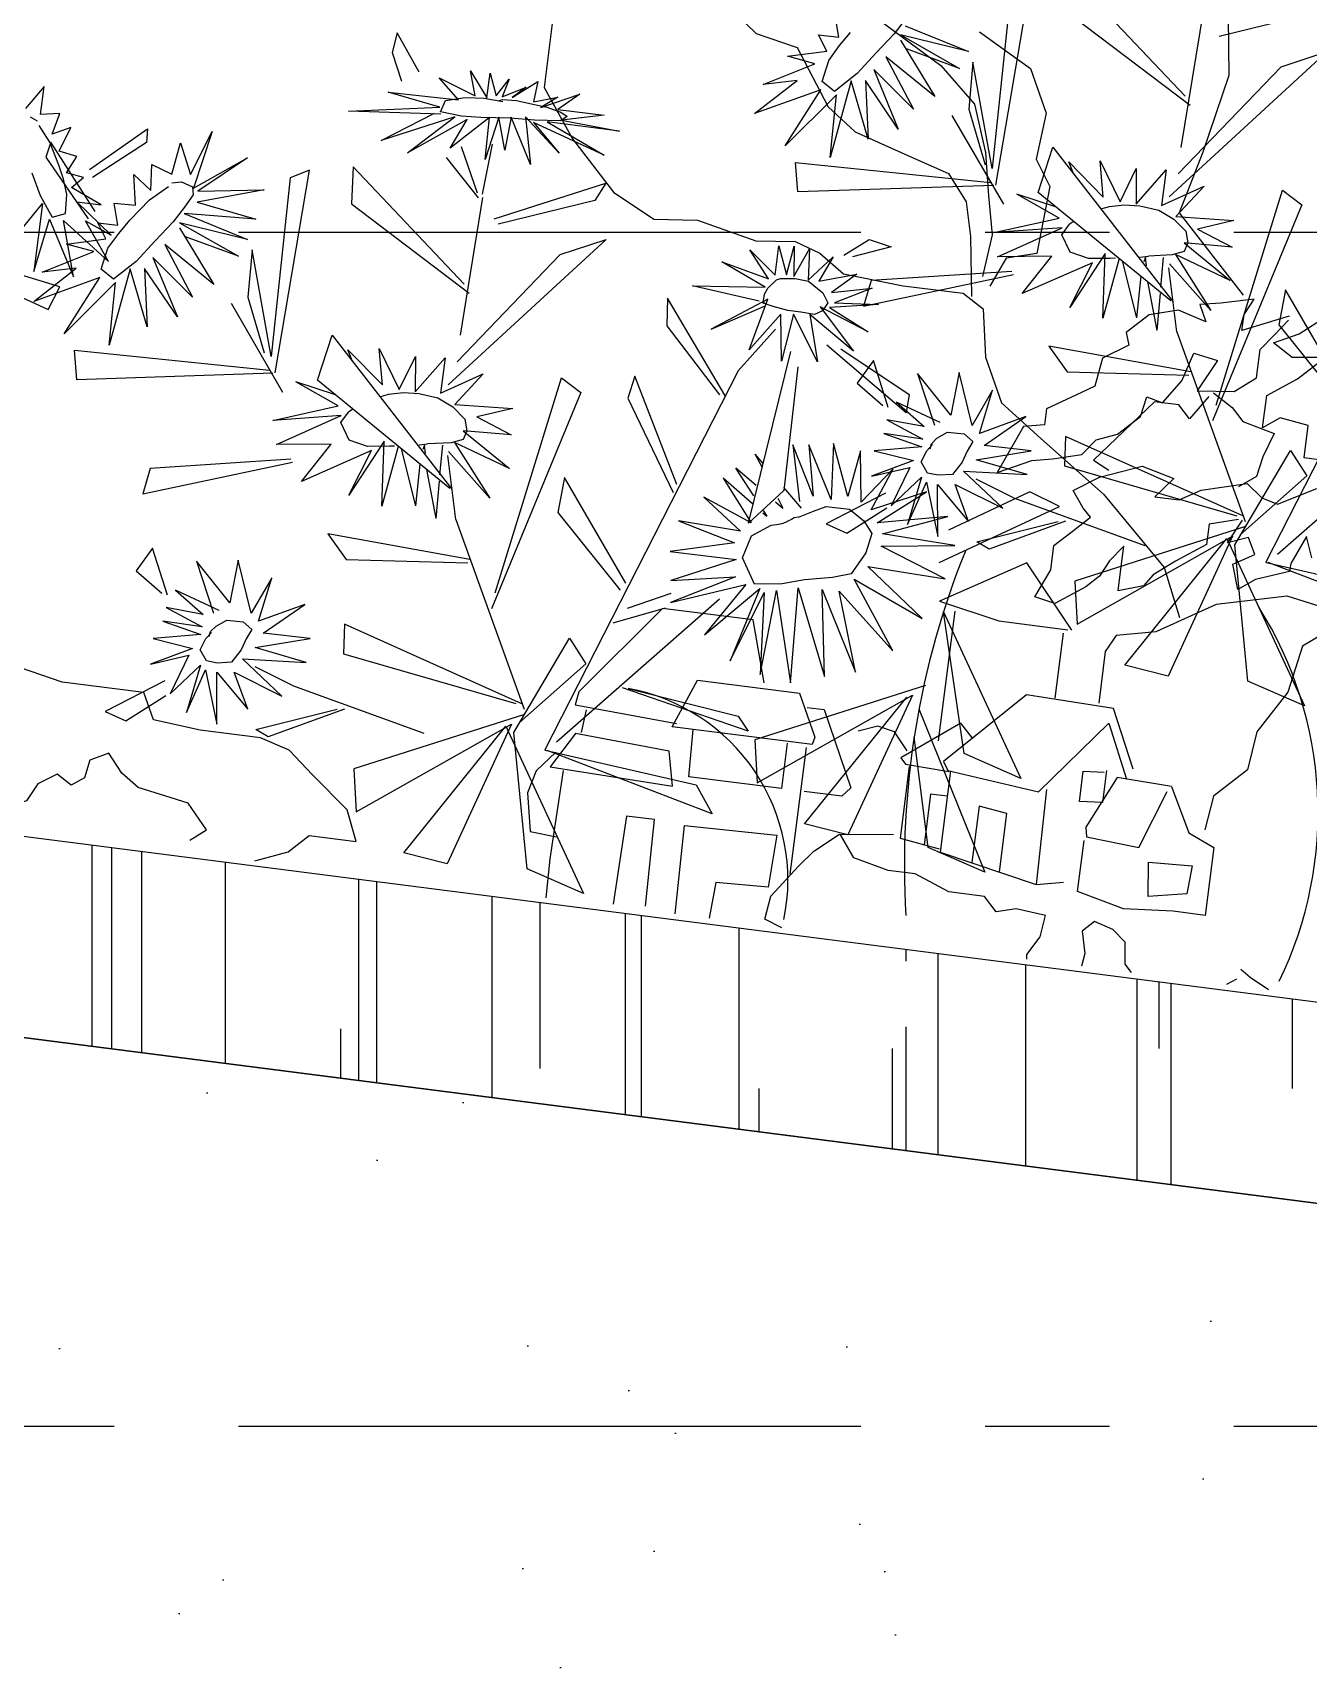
# Model space of a CAD drawing. Header units: inches. Extents: x 50027 to 54188, y -4291 to 1318.
# Drawn here: x 52081.4 to 52094.21, y -135.22 to -118.77 of the extents above; entities that cross this region are included whole.
import ezdxf

# ---------------------------------------------------------------- set-up
doc = ezdxf.new("R2010")
doc.units = ezdxf.units.IN
doc.linetypes.add('CENTER', pattern=[2, 1.25, -0.25, 0.25, -0.25])
doc.layers.add('05--TEXT-3', color=3, linetype='Continuous', lineweight=35)
doc.layers.add('3', color=7, linetype='Continuous', true_color=0x61993b)
doc.layers.add('4', color=7, linetype='Continuous', true_color=0x637d96)
for name, color, linetype in [('A-TYP-ST-Hatch', 8, 'Continuous'), ('AR-FLOWER', 93, 'Continuous'), ('BH', 3, 'Continuous'), ('ROAD CL', 251, 'CENTER'), ('SECTION', 8, 'Continuous')]:
    doc.layers.add(name, color=color, linetype=linetype)
doc.styles.add('TIME NEW', font='times.ttf')
doc.dimstyles.new('3-8 LEADER', dxfattribs={"dimscale": 0.4, "dimtxt": 8, "dimasz": 4, "dimexe": 6, "dimexo": 6, "dimgap": 0, "dimtad": 0, "dimdec": 0, "dimzin": 12, "dimdsep": 46, "dimlunit": 4, "dimtxsty": 'TIME NEW', "dimblk": 'DIM AERO', "dimcen": 0, "dimdle": 20, "dimclrd": 1, "dimclre": 9, "dimclrt": 2, "dimadec": 0, "dimazin": 0, "dimtfac": 1, "dimtdec": 0, "dimtofl": 0, "dimtmove": 1, "dimatfit": 3, "dimldrblk": 'DIM AERO', "dimfxl": 1, "dimtvp": 0.75, "dimtolj": 1, "dimtzin": 12, "dimlwd": 18, "dimlwe": 18, "dimarcsym": 1})

# ---------------------------------------------------------------- blocks, each defined once
blk = doc.blocks.new('DIM AERO')
at = {"color": 2}
blk.add_line((0, 0), (-1.414, 0), dxfattribs=at)
at = {"color": 2, "const_width": 0.01}
blk.add_lwpolyline([(-1, -1), (0, 0), (-1, 1)], dxfattribs=at)
blk = doc.blocks.new('A$C054A269F')
at = {"layer": '3'}
for points in [[(422.53, 186.65), (419.27, 178.5), (412.74, 169.81), (408.39, 167.63), (407.3, 158.94), (402.41, 155.13), (398.05, 152.41), (396.97, 146.43), (396.42, 139.91), (392.07, 136.65), (386.63, 135.56), (381.74, 128.5), (377.93, 125.78), (370.86, 123.61), (365.42, 121.98), (362.7, 118.71), (361.61, 114.37), (360.52, 106.76)], [(386.63, 148.61), (380.65, 145.89), (376.84, 140.46), (368.14, 135.56), (363.24, 131.22), (361.07, 125.24), (359.98, 119.8), (358.89, 114.91), (359.44, 109.47)], [(311.56, 91.66), (315.74, 91.66), (315.74, 95.84), (319.4, 96.36), (321.49, 94.79), (321.49, 98.97), (317.83, 101.58), (314.69, 104.72), (318.88, 104.19), (321.49, 105.76), (318.35, 107.33), (315.22, 109.94)], [(319.92, 109.42), (325.67, 106.81), (325.67, 108.89), (324.63, 110.98), (328.81, 109.94), (331.42, 109.42), (330.38, 107.33), (334.04, 108.37), (337.7, 107.33), (340.31, 104.72), (339.79, 103.15), (342.92, 101.06), (343.45, 97.4), (345.01, 96.36), (349.2, 93.75), (349.2, 91.66), (351.81, 91.13), (354.42, 84.86), (350.24, 86.95), (347.63, 87.48), (343.97, 88.52), (342.4, 90.61), (339.79, 91.66), (337.17, 94.27), (336.65, 96.88), (334.56, 96.36), (332.47, 99.49), (331.42, 103.15), (328.29, 102.63), (330.38, 98.45), (325.67, 98.97), (323.06, 101.06), (323.06, 104.72), (321.49, 106.81), (319.92, 108.89)], [(328.29, 98.45), (325.67, 96.88), (324.1, 95.31), (319.92, 94.27), (320.97, 91.13), (321.49, 88.52), (323.58, 86.95)], [(328.81, 97.92), (330.9, 94.79), (332.47, 96.36), (335.6, 96.36), (342.4, 88), (340.31, 86.95)], [(323.06, 82.78), (326.72, 81.73), (326.72, 79.12), (330.38, 76.51), (332.99, 74.42), (334.04, 72.85), (337.17, 71.81), (337.17, 74.94), (337.17, 77.55), (338.74, 75.46), (339.79, 73.37), (341.35, 71.81), (345.01, 69.19), (347.63, 69.72), (346.06, 73.37), (346.06, 76.51), (343.97, 78.6), (341.88, 80.69), (342.92, 81.73), (344.49, 83.82), (341.35, 85.91), (336.13, 88), (331.94, 86.95), (334.04, 84.34), (330.9, 84.34), (328.29, 85.91), (322.54, 87.48), (320.44, 85.91), (318.35, 85.39), (313.65, 88)], [(313.13, 79.12), (314.17, 81.73), (315.74, 78.07), (315.74, 77.03), (319.92, 75.46), (322.01, 73.89), (323.06, 77.03), (320.44, 78.6), (321.49, 80.69), (324.1, 79.64), (322.54, 82.78)], [(342.4, 66.06), (349.2, 73.89), (359.65, 67.63), (351.81, 66.06), (342.92, 66.06)], [(343.45, 65.54), (343.45, 57.18)], [(357.56, 66.58), (357.56, 55.61), (357.56, 49.87)], [(380.55, 54.43), (382.99, 62.22), (394.68, 62.22), (403.93, 50.3), (404.17, 48.59), (391.02, 47.86)], [(332.37, 49.44), (335.88, 56.8), (347.1, 57.15), (356.56, 47.34), (355.86, 46.29), (344.01, 45.01), (336.22, 54.88), (333.07, 48.04)], [(375.93, 53.7), (373.25, 48.35), (373.49, 47.38), (391.51, 47.38), (389.08, 53.7), (375.93, 53.7)], [(327.23, 47.86), (324.31, 42.27), (320.9, 40.81), (320.9, 32.05), (325.04, 32.05), (331.37, 31.56), (337.46, 33.02), (337.46, 39.59)], [(327.23, 47.86), (334.29, 48.11), (337.46, 41.29), (337.21, 40.08), (330.4, 39.59), (327.72, 47.13)], [(376.66, 47.13), (376.66, 41.29), (388.59, 41.29), (388.83, 47.38)], [(343.06, 45.43), (342.81, 33.26)], [(391.51, 44.21), (403.69, 44.94), (406.36, 40.32), (390.54, 39.83), (391.51, 44.21)], [(347.68, 34.24), (347.68, 41.78), (351.34, 42.27), (351.34, 34.97)], [(355.48, 43), (357.67, 43), (357.67, 36.43)], [(404.66, 40.08), (404.9, 28.64), (404.79, 23.63)], [(323.34, 38.13), (323.58, 34.48), (328.45, 33.51), (328.94, 37.89), (323.34, 38.13)], [(388.13, 23.68), (388.39, 35.05), (376.49, 35.31), (376.75, 28.59), (383.47, 28.34), (383.73, 23.68)], [(392.01, 24.2), (392.27, 35.31), (395.89, 35.31), (396.14, 23.94)]]:
    blk.add_lwpolyline(points, dxfattribs=at)
at = {"layer": '4'}
for points in [[(418.08, 136.36), (418.08, 126.4), (413.66, 120.32), (407.57, 114.23), (402.03, 111.46), (396.49, 112.02), (388.74, 110.36), (383.76, 110.91), (380.44, 109.81), (377.12, 107.59), (369.37, 107.04), (361.62, 107.04), (358.85, 105.38), (357.74, 99.29), (354.98, 93.76), (349.44, 89.89), (340.58, 83.81), (331.73, 75.51), (328.96, 69.42)], [(386.78, 291.95), (388.8, 278.47), (394.87, 267.01), (400.95, 252.85), (404.99, 242.74), (403.64, 231.96), (400.27, 224.54), (397.57, 221.17), (397.57, 215.78), (394.2, 199.6), (392.18, 184.1), (387.46, 176.01), (378.01, 167.93), (369.24, 167.93), (362.5, 162.53), (351.71, 160.51), (342.26, 161.86), (333.5, 153.77), (331.47, 138.94), (333.5, 128.83), (335.52, 120.74), (326.08, 111.31)], [(363.79, 140.46), (356.72, 136.65), (354, 131.22), (354.54, 125.24), (352.37, 121.98), (352.91, 113.28), (356.72, 112.19), (358.35, 108.39)], [(303.49, 78.27), (306.26, 72.19), (315.67, 73.85), (324.53, 71.64), (331.73, 67.21), (336.71, 66.1), (337.82, 63.89), (337.82, 57.25)], [(307.92, 71.64), (312.91, 67.76), (314.01, 61.68), (317.33, 56.15), (317.89, 51.17), (321.76, 47.3), (322.32, 42.87)], [(353.28, 50.78), (354.99, 52.49), (362.05, 47.13), (361.32, 46.4), (355.72, 46.16)], [(361.32, 48.11), (363.27, 50.3), (365.46, 50.78), (367.89, 49.81)], [(374.71, 52), (372.52, 52), (367.89, 42.51), (368.87, 41.29), (373.74, 41.29)], [(335.75, 48.84), (335.75, 44.7), (338.68, 44.46), (338.68, 48.35), (336, 48.59)], [(355.51, 46.29), (355.51, 35.78), (342.81, 33.26)], [(360.83, 46.16), (360.83, 36.91), (355.72, 36.18)], [(374.22, 46.89), (374.22, 30.59)], [(402.71, 48.11), (402.96, 45.19)], [(442.28, 23.63), (438.21, 25.32), (435.81, 27.72), (429.72, 27.72), (431.38, 31.59), (436.37, 35.47), (439.69, 38.23), (443.56, 39.34), (451.31, 39.34), (457.4, 39.89), (459.06, 43.21), (469.58, 43.21), (475.12, 44.32), (479.42, 44.08)], [(405.88, 42.27), (408.07, 39.59), (408.8, 36.67), (407.82, 31.8), (404.42, 31.56)], [(342.8, 23.63), (342.89, 24.22), (341.49, 26.67), (341.14, 29.47), (344.99, 29.83), (347.45, 29.12), (349.2, 30.88), (353.76, 30.88), (358.32, 32.63), (361.82, 32.63), (366.38, 33.68), (368.48, 36.48)], [(374.37, 23.63), (376.69, 24.47), (376.27, 27.46), (373.27, 31.74), (371.56, 33.88), (368.56, 36.44), (361.71, 37.3)], [(342.81, 33.26), (339.41, 33.99)], [(450.86, 25.22), (448.92, 26.78), (451.64, 29.88), (458.24, 31.04), (460.57, 32.59), (462.51, 34.92), (464.84, 33.76), (465.23, 31.43), (466.78, 30.27), (468.72, 31.43), (471.05, 29.88), (472.21, 27.55), (472.85, 27.27)], [(329.32, 23.63), (330.27, 24.57), (330.62, 27.37), (332.37, 28.77), (334.83, 29.47), (336.23, 28.07), (335.53, 25.27), (335.76, 23.63)], [(311.66, 23.63), (314.21, 24.9), (315.49, 25.75)], [(315.92, 24.47), (317.07, 23.63)]]:
    blk.add_lwpolyline(points, dxfattribs=at)
blk = doc.blocks.new('FLOWER1')
at = {"color": 86, "linetype": 'Continuous'}
for p, q in [((378.31, 181.6, -66458.41), (380.03, 234.07, -66458.41)), ((423.07, 210.61, -66458.41), (390.96, 236.43, -66458.41)), ((453.22, 236.28, -66458.41), (429.57, 226.94, -66458.41)), ((375.36, 231.43, -66458.41), (376.78, 185.64, -66458.41)), ((424.72, 233.18, -66458.41), (423.78, 197.55, -66458.41)), ((391.8, 226.97, -66458.41), (424.65, 208.52, -66458.41)), ((457.38, 226.81, -66458.41), (422.51, 184.59, -66458.41)), ((446.32, 221.4, -66458.41), (457.38, 226.81, -66458.41)), ((423.99, 190.73, -66458.41), (446.32, 221.4, -66458.41)), ((368.24, 211.9, -66458.41), (368.82, 199.84, -66458.41)), ((376.78, 185.64, -66458.41), (368.24, 211.9, -66458.41)), ((221.64, 199.35, -66458.41), (221.07, 194.26, -66458.41)), ((228.55, 190.17, -66458.41), (221.64, 199.35, -66458.41)), ((364.77, 197.7, -66458.41), (380.9, 177.01, -66458.41)), ((368.82, 199.84, -66458.41), (374.85, 186.31, -66458.41)), ((495.32, 198.11, -66458.41), (459.53, 95.39, -66458.41)), ((221.07, 194.26, -66458.41), (224.41, 187.26, -66458.41)), ((389.27, 181.22, -66458.41), (391.41, 193.14, -66458.41)), ((391.41, 193.14, -66458.41), (427.07, 158.31, -66458.41)), ((441.59, 133.6, -66458.41), (450.95, 190.26, -66458.41)), ((450.95, 190.26, -66458.41), (456.31, 187.21, -66458.41)), ((456.31, 187.21, -66458.41), (441.25, 129.48, -66458.41)), ((326.82, 180.38, -66458.41), (376.85, 182.11, -66458.41)), ((328.46, 173, -66458.41), (326.82, 180.38, -66458.41)), ((377.81, 181.43, -66458.41), (328.46, 173, -66458.41)), ((426.49, 158.39, -66458.41), (389.27, 181.22, -66458.41)), ((247.47, 161.62, -66458.41), (241.83, 172.79, -66458.41)), ((248.85, 161.54, -66458.41), (249.61, 174.53, -66458.41)), ((238.37, 169.56, -66458.41), (247.86, 160.46, -66458.41)), ((252.65, 155.72, -66458.41), (279.57, 168.59, -66458.41)), ((279.57, 168.59, -66458.41), (277.46, 163.82, -66458.41)), ((148.56, 154.19), (161.88, 166.42)), ((162.07, 162.96), (149.62, 152.21)), ((161.88, 166.42), (162.07, 162.96)), ((215.2, 163.97, -66458.41), (216.03, 154.52, -66458.41)), ((247.31, 138.15, -66458.41), (215.2, 163.97, -66458.41)), ((277.46, 163.82, -66458.41), (253.81, 154.48, -66458.41)), ((342.29, 158.64, -66458.41), (348.11, 163.44, -66458.41)), ((348.11, 163.44, -66458.41), (353.93, 162.38, -66458.41)), ((455.13, 165.17, -66458.41), (454.67, 156.06, -66458.41)), ((474.25, 140.55, -66458.41), (455.13, 165.17, -66458.41)), ((137.85, 159.74, -66458.41), (137.14, 155.78, -66458.41)), ((151.47, 143.77, -66458.41), (137.85, 159.74, -66458.41)), ((204.26, 161.61, -66458.41), (199.59, 158.98, -66458.41)), ((199.59, 158.98, -66458.41), (201.01, 113.19, -66458.41)), ((202.55, 109.14, -66458.41), (204.26, 161.61, -66458.41)), ((248.96, 160.73, -66458.41), (248.02, 125.09, -66458.41)), ((353.93, 162.38, -66458.41), (344.53, 158.5, -66458.41)), ((349.05, 146.41, -66458.41), (385.8, 159.6, -66458.41)), ((385.29, 160.32, -66458.41), (350.06, 153.11, -66458.41)), ((137.14, 155.78, -66458.41), (149.96, 141.64, -66458.41)), ((454.67, 156.06, -66458.41), (473.13, 138.57, -66458.41)), ((216.03, 154.52, -66458.41), (248.89, 136.07, -66458.41)), ((281.62, 154.36, -66458.41), (246.75, 112.14, -66458.41)), ((270.55, 148.94, -66458.41), (281.62, 154.36, -66458.41)), ((350.06, 153.11, -66458.41), (349.05, 146.41, -66458.41)), ((429.13, 150.79, -66458.41), (452.93, 105.16, -66458.41)), ((248.22, 118.27, -66458.41), (270.55, 148.94, -66458.41)), ((434.04, 141.15, -66458.41), (397.27, 142.71, -66458.41)), ((397.27, 142.71, -66458.41), (402.75, 136.83, -66458.41)), ((192.48, 139.45, -66458.41), (193.06, 127.39, -66458.41)), ((201.01, 113.19, -66458.41), (192.48, 139.45, -66458.41)), ((299.23, 141.61, -66458.41), (299.98, 134.61, -66458.41)), ((317.31, 118.68, -66458.41), (299.23, 141.61, -66458.41)), ((402.75, 136.83, -66458.41), (433.66, 140.24, -66458.41)), ((498.53, 139.78, -66458.41), (462.27, 97.94, -66458.41)), ((299.98, 134.61, -66458.41), (315.71, 118.99, -66458.41)), ((363.49, 120.93, -66458.41), (341.1, 135.28, -66458.41)), ((344.79, 134.81, -66458.41), (363.58, 125.61, -66458.41)), ((101.66, 129.72), (142.99, 117.34)), ((145.16, 123.48), (102.56, 130.2)), ((327.49, 87.56, -66458.41), (332.18, 132.44, -66458.41)), ((353.44, 133.01, -66458.41), (350.07, 126.69, -66458.41)), ((358.79, 121.63, -66458.41), (353.44, 133.01, -66458.41)), ((193.06, 127.39, -66458.41), (199.08, 113.86, -66458.41)), ((319.56, 125.66, -66458.41), (283.76, 22.94, -66458.41)), ((334.55, 128.78, -66458.41), (335.24, 96.99, -66458.41)), ((350.07, 126.69, -66458.41), (357.35, 121.96, -66458.41)), ((363.58, 125.61, -66458.41), (363.49, 120.93, -66458.41)), ((142.99, 117.34), (145.16, 123.48)), ((189.01, 125.24, -66458.41), (205.14, 104.55, -66458.41)), ((451.18, 98.91, -66458.41), (461.92, 124.71, -66458.41)), ((461.92, 124.71, -66458.41), (467, 118.8, -66458.41)), ((213.51, 108.77, -66458.41), (215.65, 120.68, -66458.41)), ((215.65, 120.68, -66458.41), (251.31, 85.86, -66458.41)), ((265.82, 61.15, -66458.41), (275.19, 117.8, -66458.41)), ((275.19, 117.8, -66458.41), (280.55, 114.75, -66458.41)), ((293.64, 120.81, -66458.41), (292.62, 114.93, -66458.41)), ((307.99, 94.81, -66458.41), (293.64, 120.81, -66458.41)), ((452.17, 106.49, -66458.41), (404.58, 120.45, -66458.41)), ((404.58, 120.45, -66458.41), (405.36, 112.95, -66458.41)), ((467, 118.8, -66458.41), (452.19, 101.57, -66458.41)), ((280.55, 114.75, -66458.41), (265.48, 57.02, -66458.41)), ((292.62, 114.93, -66458.41), (307.39, 92.68, -66458.41)), ((405.36, 112.95, -66458.41), (450.66, 106.31, -66458.41)), ((151.06, 107.92, -66458.41), (201.08, 109.66, -66458.41)), ((202.05, 108.98, -66458.41), (152.7, 100.55, -66458.41)), ((250.73, 85.94, -66458.41), (213.51, 108.77, -66458.41)), ((152.7, 100.55, -66458.41), (151.06, 107.92, -66458.41)), ((397.46, 105.16, -66458.41), (378.27, 92.7, -66458.41)), ((393.53, 103.14, -66458.41), (383.47, 106.58, -66458.41)), ((405.48, 102.5, -66458.41), (397.46, 105.16, -66458.41)), ((377, 84.21, -66458.41), (405.48, 102.5, -66458.41)), ((393.53, 103.14, -66458.41), (428.39, 95.63, -66458.41)), ((453.23, 103.86, -66458.41), (411.96, 84.2, -66458.41)), ((414.07, 73.39, -66458.41), (450.26, 100.98, -66458.41)), ((450.26, 100.98, -66458.41), (438.81, 63.39, -66458.41)), ((335.24, 96.99, -66458.41), (327.49, 87.56, -66458.41)), ((361.09, 99.86, -66458.41), (347.08, 90.07, -66458.41)), ((352.69, 88.43, -66458.41), (361.88, 96.2, -66458.41)), ((385.81, 90.75, -66458.41), (405.71, 98.72, -66458.41)), ((407.51, 98.99, -66458.41), (389.22, 89.31, -66458.41)), ((427.49, 64.66, -66458.41), (448.89, 100.24, -66458.41)), ((448.89, 100.24, -66458.41), (474.36, 60.6, -66458.41)), ((459.2, 64.91, -66458.41), (451.18, 98.91, -66458.41)), ((279.37, 92.72, -66458.41), (278.91, 83.6, -66458.41)), ((298.49, 68.09, -66458.41), (279.37, 92.72, -66458.41)), ((459.67, 95.53, -66458.41), (499.08, 92.03, -66458.41)), ((504.08, 85.23, -66458.41), (460.17, 95.57, -66458.41)), ((209.53, 87.87, -66458.41), (174.29, 80.66, -66458.41)), ((347.08, 90.07, -66458.41), (352.69, 88.43, -66458.41)), ((389.22, 89.31, -66458.41), (385.81, 90.75, -66458.41)), ((173.29, 73.96, -66458.41), (210.04, 87.15, -66458.41)), ((278.91, 83.6, -66458.41), (297.37, 66.12, -66458.41)), ((411.96, 84.2, -66458.41), (414.07, 73.39, -66458.41)), ((174.29, 80.66, -66458.41), (173.29, 73.96, -66458.41)), ((253.37, 78.34, -66458.41), (277.17, 32.7, -66458.41)), ((379.68, 72.05, -66458.41), (405.15, 32.41, -66458.41)), ((389.99, 36.72, -66458.41), (379.81, 71.85, -66458.41)), ((221.5, 70.26, -66458.41), (226.99, 64.38, -66458.41)), ((258.28, 68.7, -66458.41), (221.5, 70.26, -66458.41)), ((226.99, 64.38, -66458.41), (257.9, 67.78, -66458.41)), ((322.77, 67.33, -66458.41), (286.51, 25.48, -66458.41)), ((299.79, 61.83, -66458.41), (310.29, 67.18, -66458.41)), ((296.71, 57.62, -66458.41), (309.37, 63.26, -66458.41)), ((438.81, 63.39, -66458.41), (427.49, 64.66, -66458.41)), ((474.36, 60.6, -66458.41), (459.2, 64.91, -66458.41)), ((177.68, 60.55, -66458.41), (174.31, 54.24, -66458.41)), ((183.03, 49.17, -66458.41), (177.68, 60.55, -66458.41)), ((174.31, 54.24, -66458.41), (181.58, 49.5, -66458.41)), ((275.42, 26.45, -66458.41), (286.16, 52.26, -66458.41)), ((286.16, 52.26, -66458.41), (291.24, 46.35, -66458.41)), ((377.81, 52.62, -66458.41), (336.53, 32.96, -66458.41)), ((228.82, 48, -66458.41), (229.6, 40.49, -66458.41)), ((276.4, 34.03, -66458.41), (228.82, 48, -66458.41)), ((291.24, 46.35, -66458.41), (276.43, 29.12, -66458.41)), ((338.64, 22.15, -66458.41), (374.83, 49.74, -66458.41)), ((352.06, 13.42, -66458.41), (373.47, 49.01, -66458.41)), ((374.83, 49.74, -66458.41), (363.38, 12.16, -66458.41)), ((376.99, 46.47, -66458.41), (399.3, 7.46, -66458.41)), ((229.6, 40.49, -66458.41), (274.9, 33.85, -66458.41)), ((334.57, 34.89, -66458.41), (301.31, 41.51, -66458.41)), ((302.78, 41.57, -66458.41), (331.56, 38.37, -66458.41)), ((331.56, 38.37, -66458.41), (334.57, 34.89, -66458.41)), ((384.14, 11.77, -66458.41), (376.74, 39.14, -66458.41)), ((217.77, 30.68, -66458.41), (207.7, 34.13, -66458.41)), ((217.77, 30.68, -66458.41), (252.62, 23.17, -66458.41)), ((277.47, 31.4, -66458.41), (236.2, 11.74, -66458.41)), ((336.53, 32.96, -66458.41), (338.64, 22.15, -66458.41)), ((185.33, 27.41, -66458.41), (171.31, 17.62, -66458.41)), ((210.05, 18.29, -66458.41), (229.94, 26.27, -66458.41)), ((231.75, 26.53, -66458.41), (213.46, 16.85, -66458.41)), ((238.3, 0.94, -66458.41), (274.5, 28.53, -66458.41)), ((251.73, -7.8, -66458.41), (273.13, 27.79, -66458.41)), ((274.5, 28.53, -66458.41), (263.04, -9.06, -66458.41)), ((273.13, 27.79, -66458.41), (298.6, -11.85, -66458.41)), ((283.44, -7.54, -66458.41), (275.42, 26.45, -66458.41)), ((176.92, 15.97, -66458.41), (186.12, 23.75, -66458.41)), ((283.91, 23.08, -66458.41), (323.32, 19.58, -66458.41)), ((328.32, 12.77, -66458.41), (284.41, 23.11, -66458.41)), ((171.31, 17.62, -66458.41), (176.92, 15.97, -66458.41)), ((213.46, 16.85, -66458.41), (210.05, 18.29, -66458.41)), ((323.32, 19.58, -66458.41), (328.32, 12.77, -66458.41)), ((363.38, 12.16, -66458.41), (352.06, 13.42, -66458.41)), ((236.2, 11.74, -66458.41), (238.3, 0.94, -66458.41)), ((399.3, 7.46, -66458.41), (384.14, 11.77, -66458.41)), ((263.04, -9.06, -66458.41), (251.73, -7.8, -66458.41)), ((298.6, -11.85, -66458.41), (283.44, -7.54, -66458.41))]:
    blk.add_line(p, q, dxfattribs=at)
at = {"color": 221, "linetype": 'Continuous'}
for p, q in [((333.49, 213.54, -66458.41), (331.75, 218.95, -66458.41)), ((349.82, 218.77, -66458.41), (366.71, 214.39, -66458.41)), ((328.28, 213.42, -66458.41), (333.49, 213.54, -66458.41)), ((330.94, 209.66, -66458.41), (328.28, 213.42, -66458.41)), ((349, 216.28, -66458.41), (365.04, 209.84, -66458.41)), ((366.71, 214.39, -66458.41), (349, 216.28, -66458.41)), ((349.14, 214.94, -66458.41), (359.8, 201.88, -66458.41)), ((321.16, 206.95, -66458.41), (330.94, 209.66, -66458.41)), ((346.05, 210.23, -66458.41), (354.85, 197.91, -66458.41)), ((359.8, 201.88, -66458.41), (346.05, 210.23, -66458.41)), ((365.04, 209.84, -66458.41), (350.98, 212.94, -66458.41)), ((315.96, 198.99, -66458.41), (328.33, 206.01, -66458.41)), ((328.33, 206.01, -66458.41), (321.16, 206.95, -66458.41)), ((343.41, 206.57, -66458.41), (351.68, 192.39, -66458.41)), ((354.85, 197.91, -66458.41), (343.41, 206.57, -66458.41)), ((314.83, 191.31, -66458.41), (324.43, 201.19, -66458.41)), ((324.43, 201.19, -66458.41), (315.96, 198.99, -66458.41)), ((338.1, 202.95, -66458.41), (335.42, 182.83, -66458.41)), ((344.41, 188.8, -66458.41), (338.1, 202.95, -66458.41)), ((341.73, 203.51, -66458.41), (344.41, 188.8, -66458.41)), ((351.68, 192.39, -66458.41), (341.73, 203.51, -66458.41)), ((330.74, 199.67, -66458.41), (314.83, 191.31, -66458.41)), ((323.68, 184.21, -66458.41), (330.74, 199.67, -66458.41)), ((334.88, 198.92, -66458.41), (323.68, 184.21, -66458.41)), ((335.42, 182.83, -66458.41), (334.88, 198.92, -66458.41)), ((241.49, 192.28, -66458.41), (246.59, 186.06, -66458.41)), ((243.58, 186.15, -66458.41), (241.49, 192.28, -66458.41)), ((246.52, 192.39, -66458.41), (248.86, 186.89, -66458.41)), ((246.59, 186.06, -66458.41), (246.52, 192.39, -66458.41)), ((233.84, 189.41, -66458.41), (243.58, 186.15, -66458.41)), ((239.47, 184.58, -66458.41), (233.84, 189.41, -66458.41)), ((248.86, 186.89, -66458.41), (251.61, 191.53, -66458.41)), ((251.61, 191.53, -66458.41), (250.44, 186.82, -66458.41)), ((250.44, 186.82, -66458.41), (256.11, 190.11, -66458.41)), ((252.98, 186.98, -66458.41), (258.9, 191.91, -66458.41)), ((256.11, 190.11, -66458.41), (252.98, 186.98, -66458.41)), ((258.9, 191.91, -66458.41), (258.48, 186.61, -66458.41)), ((258.48, 186.61, -66458.41), (264.48, 188.66, -66458.41)), ((260.6, 185.47, -66458.41), (269.99, 190.21, -66458.41)), ((264.48, 188.66, -66458.41), (260.6, 185.47, -66458.41)), ((269.99, 190.21, -66458.41), (264.91, 185.52, -66458.41)), ((395.92, 190, -66458.41), (405.86, 182.29, -66458.41)), ((397.5, 187.19, -66458.41), (395.92, 190, -66458.41)), ((403.81, 191.36, -66458.41), (410.3, 181.7, -66458.41)), ((405.86, 182.29, -66458.41), (403.81, 191.36, -66458.41)), ((410.3, 181.7, -66458.41), (413.21, 190.64, -66458.41)), ((413.21, 190.64, -66458.41), (414.4, 181.64, -66458.41)), ((414.4, 181.64, -66458.41), (420.81, 191.32, -66458.41)), ((420.81, 191.32, -66458.41), (420.85, 182.19, -66458.41)), ((420.85, 182.19, -66458.41), (430.97, 188.57, -66458.41)), ((430.97, 188.57, -66458.41), (424.89, 179.85, -66458.41)), ((221.42, 184.06, -66458.41), (239.47, 184.58, -66458.41)), ((235.05, 182.04, -66458.41), (221.42, 184.06, -66458.41)), ((264.91, 185.52, -66458.41), (276.83, 185.75, -66458.41)), ((276.83, 185.75, -66458.41), (266.24, 182.97, -66458.41)), ((212.06, 177.88, -66458.41), (235.05, 182.04, -66458.41)), ((235.48, 180.3, -66458.41), (212.06, 177.88, -66458.41)), ((221.37, 171.61, -66458.41), (233.86, 180.37, -66458.41)), ((239.1, 180.12, -66458.41), (221.37, 171.61, -66458.41)), ((228.41, 169.36, -66458.41), (239.1, 180.12, -66458.41)), ((242.35, 179.86, -66458.41), (228.41, 169.36, -66458.41)), ((247.95, 181.13, -66458.41), (239.05, 172.05, -66458.41)), ((239.05, 172.05, -66458.41), (242.35, 179.86, -66458.41)), ((248.26, 170.39, -66458.41), (247.95, 181.13, -66458.41)), ((250.28, 181.59, -66458.41), (248.26, 170.39, -66458.41)), ((252.98, 173.41, -66458.41), (250.28, 181.59, -66458.41)), ((253.37, 181.97, -66458.41), (252.98, 173.41, -66458.41)), ((259.9, 170.73, -66458.41), (253.37, 181.97, -66458.41)), ((266.78, 174.53, -66458.41), (257.04, 182.54, -66458.41)), ((257.04, 182.54, -66458.41), (259.9, 170.73, -66458.41)), ((259.19, 181.44, -66458.41), (266.78, 174.53, -66458.41)), ((278.25, 175.61, -66458.41), (259.19, 181.44, -66458.41)), ((281.27, 182.23, -66458.41), (262.67, 182.04, -66458.41)), ((262.67, 182.04, -66458.41), (278.25, 175.61, -66458.41)), ((266.24, 182.97, -66458.41), (281.27, 182.23, -66458.41)), ((394.35, 178.1, -66458.41), (383.9, 180.02, -66458.41)), ((395.4, 175.42, -66458.41), (383.9, 180.02, -66458.41)), ((424.89, 179.85, -66458.41), (439.68, 180.85, -66458.41)), ((439.68, 180.85, -66458.41), (430.82, 177.46, -66458.41)), ((430.82, 177.46, -66458.41), (440.13, 174.08, -66458.41)), ((379.39, 169.51, -66458.41), (395.4, 175.42, -66458.41)), ((396.52, 173.08, -66458.41), (379.39, 169.51, -66458.41)), ((381.16, 163.54, -66458.41), (396.52, 173.08, -66458.41)), ((440.13, 174.08, -66458.41), (427.9, 173.51, -66458.41)), ((427.9, 173.51, -66458.41), (440.86, 165.57, -66458.41)), ((174.29, 156.35, -66458.41), (178.34, 167.99, -66458.41)), ((178.34, 167.99, -66458.41), (175.56, 153.05, -66458.41)), ((408.28, 168.07, -66458.41), (401.25, 153.22, -66458.41)), ((409.93, 151.61, -66458.41), (408.28, 168.07, -66458.41)), ((412.01, 167.27, -66458.41), (409.93, 151.61, -66458.41)), ((418.61, 168.54, -66458.41), (418.36, 167.33, -66458.41)), ((419.15, 166.43, -66458.41), (418.61, 168.54, -66458.41)), ((423.53, 161.53, -66458.41), (423.21, 169.09, -66458.41)), ((436.96, 157.34, -66458.41), (424.9, 167.73, -66458.41)), ((426.13, 170.25, -66458.41), (436.96, 157.34, -66458.41)), ((440.86, 165.57, -66458.41), (426.13, 170.25, -66458.41)), ((169.57, 155.8, -66458.41), (170.69, 164.09, -66458.41)), ((170.69, 164.09, -66458.41), (174.29, 156.35, -66458.41)), ((394.93, 165.54, -66458.41), (381.16, 163.54, -66458.41)), ((388.72, 155.09, -66458.41), (394.93, 165.54, -66458.41)), ((405.38, 165.28, -66458.41), (388.72, 155.09, -66458.41)), ((401.25, 153.22, -66458.41), (405.38, 165.28, -66458.41)), ((412.8, 166.79, -66458.41), (418.43, 152.87, -66458.41)), ((418.06, 163.56, -66458.41), (418.43, 152.87, -66458.41)), ((429.13, 150.79, -66458.41), (424.85, 166.67, -66458.41)), ((175.56, 153.05, -66458.41), (188.11, 162.55, -66458.41)), ((188.11, 162.55, -66458.41), (176.77, 152.45, -66458.41)), ((328.48, 151.68, -66458.41), (329.36, 159.2, -66458.41)), ((329.36, 159.2, -66458.41), (330.41, 151.45, -66458.41)), ((330.41, 151.45, -66458.41), (333.36, 159, -66458.41)), ((333.36, 159, -66458.41), (334.16, 151.09, -66458.41)), ((419.93, 162.42, -66458.41), (423.99, 150.37, -66458.41)), ((423.6, 159.88, -66458.41), (423.99, 150.37, -66458.41)), ((164.18, 157.57, -66458.41), (169.57, 155.8, -66458.41)), ((164.8, 151, -66458.41), (164.18, 157.57, -66458.41)), ((176.77, 152.45, -66458.41), (193.5, 155.05, -66458.41)), ((193.5, 155.05, -66458.41), (176.95, 149.66, -66458.41)), ((318.3, 156.67, -66458.41), (325.63, 151.22, -66458.41)), ((324.07, 150.03, -66458.41), (318.3, 156.67, -66458.41)), ((325.5, 158.72, -66458.41), (328.48, 151.68, -66458.41)), ((325.63, 151.22, -66458.41), (325.5, 158.72, -66458.41)), ((334.16, 151.09, -66458.41), (339.64, 157.81, -66458.41)), ((339.64, 157.81, -66458.41), (336.85, 151.21, -66458.41)), ((159.96, 154.4, -66458.41), (164.8, 151, -66458.41)), ((161.49, 146.74, -66458.41), (159.96, 154.4, -66458.41)), ((311.67, 152.7, -66458.41), (324.07, 150.03, -66458.41)), ((323.53, 147.8, -66458.41), (311.67, 152.7, -66458.41)), ((336.85, 151.21, -66458.41), (346.18, 154.26, -66458.41)), ((346.18, 154.26, -66458.41), (340.46, 148.74, -66458.41)), ((340.46, 148.74, -66458.41), (350.55, 151.24, -66458.41)), ((350.55, 151.24, -66458.41), (341.59, 146.21, -66458.41)), ((155.99, 146.5, -66458.41), (161.49, 146.74, -66458.41)), ((157.72, 141.09, -66458.41), (155.99, 146.5, -66458.41)), ((192.37, 147.32, -66458.41), (174.06, 146.32, -66458.41)), ((174.06, 146.32, -66458.41), (190.95, 141.94, -66458.41)), ((176.95, 149.66, -66458.41), (192.37, 147.32, -66458.41)), ((305.09, 145.62, -66458.41), (323.53, 147.8, -66458.41)), ((352.77, 147.31, -66458.41), (340.49, 144.87, -66458.41)), ((341.59, 146.21, -66458.41), (352.77, 147.31, -66458.41)), ((173.24, 143.83, -66458.41), (189.27, 137.38, -66458.41)), ((190.95, 141.94, -66458.41), (173.24, 143.83, -66458.41)), ((173.38, 142.49, -66458.41), (184.04, 129.42, -66458.41)), ((322.43, 144.08, -66458.41), (305.09, 145.62, -66458.41)), ((324.62, 144.9, -66458.41), (311.29, 135.29, -66458.41)), ((311.29, 135.29, -66458.41), (323.98, 142.98, -66458.41)), ((321.65, 131.43, -66458.41), (324.62, 144.9, -66458.41)), ((323.93, 143.59, -66458.41), (323.49, 144.39, -66458.41)), ((335.73, 142.4, -66458.41), (339.3, 130.75, -66458.41)), ((348, 134.69, -66458.41), (335.73, 142.4, -66458.41)), ((338.07, 144.73, -66458.41), (348, 134.69, -66458.41)), ((351.11, 140.1, -66458.41), (338.07, 144.73, -66458.41)), ((340.49, 144.87, -66458.41), (351.11, 140.1, -66458.41)), ((152.52, 140.96, -66458.41), (157.72, 141.09, -66458.41)), ((155.17, 137.21, -66458.41), (152.52, 140.96, -66458.41)), ((189.27, 137.38, -66458.41), (175.22, 140.49, -66458.41)), ((328.37, 141.55, -66458.41), (321.65, 131.43, -66458.41)), ((330.19, 129.62, -66458.41), (328.37, 141.55, -66458.41)), ((331.57, 141.94, -66458.41), (330.19, 129.62, -66458.41)), ((339.3, 130.75, -66458.41), (331.57, 141.94, -66458.41)), ((145.4, 134.49, -66458.41), (155.17, 137.21, -66458.41)), ((152.57, 133.55, -66458.41), (145.4, 134.49, -66458.41)), ((167.65, 134.12, -66458.41), (175.92, 119.94, -66458.41)), ((179.09, 125.45, -66458.41), (167.65, 134.12, -66458.41)), ((170.29, 137.77, -66458.41), (179.09, 125.45, -66458.41)), ((184.04, 129.42, -66458.41), (170.29, 137.77, -66458.41)), ((319.56, 125.66, -66458.41), (327.52, 137.56, -66458.41)), ((140.2, 126.54, -66458.41), (152.57, 133.55, -66458.41)), ((162.34, 130.49, -66458.41), (159.66, 110.38, -66458.41)), ((168.65, 116.35, -66458.41), (162.34, 130.49, -66458.41)), ((165.97, 131.05, -66458.41), (168.65, 116.35, -66458.41)), ((175.92, 119.94, -66458.41), (165.97, 131.05, -66458.41)), ((365, 131.25, -66458.41), (371.05, 118.73, -66458.41)), ((374.87, 121.87, -66458.41), (365, 131.25, -66458.41)), ((375.48, 132.95, -66458.41), (374.87, 121.87, -66458.41)), ((380.6, 119.98, -66458.41), (375.48, 132.95, -66458.41)), ((384.57, 129.62, -66458.41), (380.6, 119.98, -66458.41)), ((382.76, 118.25, -66458.41), (384.57, 129.62, -66458.41)), ((139.07, 118.85, -66458.41), (148.66, 128.73, -66458.41)), ((154.97, 127.22, -66458.41), (139.07, 118.85, -66458.41)), ((148.66, 128.73, -66458.41), (140.2, 126.54, -66458.41)), ((147.92, 111.75, -66458.41), (154.97, 127.22, -66458.41)), ((159.12, 126.47, -66458.41), (147.92, 111.75, -66458.41)), ((159.66, 110.38, -66458.41), (159.12, 126.47, -66458.41)), ((360.7, 123.23, -66458.41), (368.52, 118.03, -66458.41)), ((372.4, 119.59, -66458.41), (360.7, 123.23, -66458.41)), ((393.89, 124.1, -66458.41), (382.76, 118.25, -66458.41)), ((384.36, 115.35, -66458.41), (393.89, 124.1, -66458.41)), ((221.74, 114.74, -66458.41), (220.16, 117.54, -66458.41)), ((220.16, 117.54, -66458.41), (230.1, 109.83, -66458.41)), ((228.05, 118.9, -66458.41), (234.54, 109.24, -66458.41)), ((230.1, 109.83, -66458.41), (228.05, 118.9, -66458.41)), ((234.54, 109.24, -66458.41), (237.45, 118.19, -66458.41)), ((237.45, 118.19, -66458.41), (238.63, 109.19, -66458.41)), ((238.63, 109.19, -66458.41), (245.05, 118.87, -66458.41)), ((245.05, 118.87, -66458.41), (245.08, 109.74, -66458.41)), ((358.88, 118.48, -66458.41), (368.66, 114.83, -66458.41)), ((368.52, 118.03, -66458.41), (358.88, 118.48, -66458.41)), ((245.08, 109.74, -66458.41), (255.21, 116.11, -66458.41)), ((255.21, 116.11, -66458.41), (249.13, 107.39, -66458.41)), ((368.61, 112.87, -66458.41), (356.69, 110.18, -66458.41)), ((358.55, 114.93, -66458.41), (368.61, 112.87, -66458.41)), ((368.66, 114.83, -66458.41), (358.55, 114.93, -66458.41)), ((382.78, 111.45, -66458.41), (396.37, 115.65, -66458.41)), ((396.37, 115.65, -66458.41), (384.36, 115.35, -66458.41)), ((335.99, 108.9, -66458.41), (339.62, 94.81, -66458.41)), ((342.84, 96.57, -66458.41), (335.99, 108.9, -66458.41)), ((339.96, 109.4, -66458.41), (342.84, 96.57, -66458.41)), ((347.57, 96.37, -66458.41), (339.96, 109.4, -66458.41)), ((346.16, 110.64, -66458.41), (347.57, 96.37, -66458.41)), ((351.63, 97.75, -66458.41), (346.16, 110.64, -66458.41)), ((353.24, 109.73, -66458.41), (351.63, 97.75, -66458.41)), ((355.21, 96.77, -66458.41), (353.24, 109.73, -66458.41)), ((356.69, 110.18, -66458.41), (367.03, 109.09, -66458.41)), ((367.03, 109.09, -66458.41), (356.89, 103.64, -66458.41)), ((380, 108.14, -66458.41), (396.19, 109.46, -66458.41)), ((396.19, 109.46, -66458.41), (382.78, 111.45, -66458.41)), ((218.59, 105.65, -66458.41), (208.14, 107.57, -66458.41)), ((219.64, 102.96, -66458.41), (208.14, 107.57, -66458.41)), ((249.13, 107.39, -66458.41), (263.91, 108.4, -66458.41)), ((263.91, 108.4, -66458.41), (255.06, 105.01, -66458.41)), ((255.06, 105.01, -66458.41), (264.36, 101.63, -66458.41)), ((329.05, 101.98, -66458.41), (326.78, 105.22, -66458.41)), ((329.1, 103.14, -66458.41), (326.78, 105.22, -66458.41)), ((362.18, 106.33, -66458.41), (355.21, 96.77, -66458.41)), ((356.89, 103.64, -66458.41), (366.31, 107.2, -66458.41)), ((357.97, 95.16, -66458.41), (362.18, 106.33, -66458.41)), ((366.31, 107.2, -66458.41), (362.95, 96.86, -66458.41)), ((362.95, 96.86, -66458.41), (369.62, 105.13, -66458.41)), ((369.62, 105.13, -66458.41), (367.69, 92.68, -66458.41)), ((378.35, 104.48, -66458.41), (391.23, 100.12, -66458.41)), ((383.05, 95.58, -66458.41), (378.35, 104.48, -66458.41)), ((391.23, 100.12, -66458.41), (380, 108.14, -66458.41)), ((203.62, 97.06, -66458.41), (219.64, 102.96, -66458.41)), ((220.76, 100.63, -66458.41), (203.62, 97.06, -66458.41)), ((205.4, 91.09, -66458.41), (220.76, 100.63, -66458.41)), ((264.36, 101.63, -66458.41), (252.14, 101.05, -66458.41)), ((252.14, 101.05, -66458.41), (265.1, 93.11, -66458.41)), ((327.85, 94.61, -66458.41), (322.33, 101.03, -66458.41)), ((328.1, 97.35, -66458.41), (322.33, 101.03, -66458.41)), ((371.38, 101.62, -66458.41), (357.97, 95.16, -66458.41)), ((359.94, 92.03, -66458.41), (371.38, 101.62, -66458.41)), ((367.69, 92.68, -66458.41), (371.02, 104.1, -66458.41)), ((371.02, 104.1, -66458.41), (375.76, 90.72, -66458.41)), ((373.93, 103.89, -66458.41), (383.05, 95.58, -66458.41)), ((375.76, 90.72, -66458.41), (373.93, 103.89, -66458.41)), ((242.84, 96.08, -66458.41), (242.6, 94.88, -66458.41)), ((243.38, 93.98, -66458.41), (242.84, 96.08, -66458.41)), ((247.76, 89.08, -66458.41), (247.45, 96.64, -66458.41)), ((250.36, 97.79, -66458.41), (261.2, 84.89, -66458.41)), ((265.1, 93.11, -66458.41), (250.36, 97.79, -66458.41)), ((327.81, 92.59, -66458.41), (319.47, 98.03, -66458.41)), ((319.47, 98.03, -66458.41), (328.09, 87.73, -66458.41)), ((335.07, 97.77, -66458.41), (340.21, 93.15, -66458.41)), ((377.65, 96.12, -66458.41), (359.94, 92.03, -66458.41)), ((361.67, 89.45, -66458.41), (377.65, 96.12, -66458.41)), ((219.17, 93.09, -66458.41), (205.4, 91.09, -66458.41)), ((212.96, 82.63, -66458.41), (219.17, 93.09, -66458.41)), ((229.62, 92.83, -66458.41), (212.96, 82.63, -66458.41)), ((232.52, 95.62, -66458.41), (225.49, 80.76, -66458.41)), ((225.49, 80.76, -66458.41), (229.62, 92.83, -66458.41)), ((234.17, 79.15, -66458.41), (232.52, 95.62, -66458.41)), ((236.25, 94.82, -66458.41), (234.17, 79.15, -66458.41)), ((237.04, 94.34, -66458.41), (242.67, 80.42, -66458.41)), ((253.37, 78.34, -66458.41), (249.09, 94.21, -66458.41)), ((261.2, 84.89, -66458.41), (249.13, 95.28, -66458.41)), ((315.27, 92.6, -66458.41), (325.74, 85.22, -66458.41)), ((328.09, 87.73, -66458.41), (315.27, 92.6, -66458.41)), ((333.56, 93.87, -66458.41), (335.63, 92.54, -66458.41)), ((333.99, 94.89, -66458.41), (335.63, 92.54, -66458.41)), ((242.3, 91.11, -66458.41), (242.67, 80.42, -66458.41)), ((244.17, 89.96, -66458.41), (248.23, 77.91, -66458.41)), ((330.74, 90.68, -66458.41), (331.82, 89.98, -66458.41)), ((330.76, 91.22, -66458.41), (331.82, 89.98, -66458.41)), ((380.43, 89.02, -66458.41), (361.67, 89.45, -66458.41)), ((361.81, 86.31, -66458.41), (380.43, 89.02, -66458.41)), ((247.83, 87.43, -66458.41), (248.23, 77.91, -66458.41)), ((309.67, 85.67, -66458.41), (324.62, 82.04, -66458.41)), ((325.74, 85.22, -66458.41), (309.67, 85.67, -66458.41)), ((379.08, 80.27, -66458.41), (361.81, 86.31, -66458.41)), ((324.62, 82.04, -66458.41), (308.61, 77.64, -66458.41)), ((359.15, 80.68, -66458.41), (379.08, 80.27, -66458.41)), ((374.65, 69.4, -66458.41), (359.15, 80.68, -66458.41)), ((308.61, 77.64, -66458.41), (325.55, 77.95, -66458.41)), ((325.55, 77.95, -66458.41), (309.84, 70.36, -66458.41)), ((356.13, 77.04, -66458.41), (374.65, 69.4, -66458.41)), ((368.35, 60.21, -66458.41), (356.13, 77.04, -66458.41)), ((309.84, 70.36, -66458.41), (326.04, 73.51, -66458.41)), ((326.04, 73.51, -66458.41), (310.52, 64.8, -66458.41)), ((310.52, 64.8, -66458.41), (328.9, 71.97, -66458.41)), ((328.9, 71.97, -66458.41), (320.21, 57.74, -66458.41)), ((320.21, 57.74, -66458.41), (332.61, 71.37, -66458.41)), ((332.61, 71.37, -66458.41), (327.6, 52.13, -66458.41)), ((335.66, 49.66, -66458.41), (336.86, 71.45, -66458.41)), ((336.86, 71.45, -66458.41), (343.61, 48.58, -66458.41)), ((342.24, 72.88, -66458.41), (351.98, 51.37, -66458.41)), ((343.61, 48.58, -66458.41), (342.24, 72.88, -66458.41)), ((348.4, 73.29, -66458.41), (359.63, 53.54, -66458.41)), ((351.98, 51.37, -66458.41), (348.4, 73.29, -66458.41)), ((352.75, 73.44, -66458.41), (368.35, 60.21, -66458.41)), ((359.63, 53.54, -66458.41), (352.75, 73.44, -66458.41)), ((327.6, 52.13, -66458.41), (333.79, 70.52, -66458.41)), ((333.79, 70.52, -66458.41), (335.66, 49.66, -66458.41)), ((189.24, 58.8, -66458.41), (195.29, 46.28, -66458.41)), ((199.11, 49.41, -66458.41), (189.24, 58.8, -66458.41)), ((199.72, 60.5, -66458.41), (199.11, 49.41, -66458.41)), ((204.84, 47.52, -66458.41), (199.72, 60.5, -66458.41)), ((208.81, 57.17, -66458.41), (204.84, 47.52, -66458.41)), ((207, 45.8, -66458.41), (208.81, 57.17, -66458.41)), ((184.94, 50.77, -66458.41), (192.75, 45.58, -66458.41)), ((196.64, 47.14, -66458.41), (184.94, 50.77, -66458.41)), ((218.12, 51.65, -66458.41), (207, 45.8, -66458.41)), ((208.6, 42.9, -66458.41), (218.12, 51.65, -66458.41)), ((183.12, 46.03, -66458.41), (192.9, 42.37, -66458.41)), ((192.75, 45.58, -66458.41), (183.12, 46.03, -66458.41)), ((182.79, 42.47, -66458.41), (192.85, 40.41, -66458.41)), ((192.9, 42.37, -66458.41), (182.79, 42.47, -66458.41)), ((207.02, 38.99, -66458.41), (220.61, 43.2, -66458.41)), ((220.61, 43.2, -66458.41), (208.6, 42.9, -66458.41)), ((192.85, 40.41, -66458.41), (180.92, 37.72, -66458.41)), ((180.92, 37.72, -66458.41), (191.26, 36.63, -66458.41)), ((220.43, 37.01, -66458.41), (207.02, 38.99, -66458.41)), ((191.26, 36.63, -66458.41), (181.13, 31.18, -66458.41)), ((181.13, 31.18, -66458.41), (190.55, 34.75, -66458.41)), ((190.55, 34.75, -66458.41), (187.19, 24.4, -66458.41)), ((204.23, 35.69, -66458.41), (220.43, 37.01, -66458.41)), ((215.47, 27.67, -66458.41), (204.23, 35.69, -66458.41)), ((187.19, 24.4, -66458.41), (193.86, 32.67, -66458.41)), ((193.86, 32.67, -66458.41), (191.93, 20.23, -66458.41)), ((191.93, 20.23, -66458.41), (195.25, 31.65, -66458.41)), ((195.25, 31.65, -66458.41), (200, 18.27, -66458.41)), ((198.17, 31.43, -66458.41), (207.29, 23.12, -66458.41)), ((200, 18.27, -66458.41), (198.17, 31.43, -66458.41)), ((202.59, 32.03, -66458.41), (215.47, 27.67, -66458.41)), ((207.29, 23.12, -66458.41), (202.59, 32.03, -66458.41))]:
    blk.add_line(p, q, dxfattribs=at)
at = {"color": 50, "linetype": 'Continuous'}
for p, q in [((349.66, 220.34, -66458.41), (347.31, 216.29, -66458.41)), ((333.95, 211.48, -66458.41), (336.29, 215.16, -66458.41)), ((347.31, 216.29, -66458.41), (343.45, 210.86, -66458.41)), ((331.75, 207.35, -66458.41), (333.95, 211.48, -66458.41)), ((343.45, 210.86, -66458.41), (339.33, 205, -66458.41)), ((330.76, 201.82, -66458.41), (331.75, 207.35, -66458.41)), ((339.33, 205, -66458.41), (334.26, 199.71, -66458.41)), ((334.26, 199.71, -66458.41), (330.76, 201.82, -66458.41)), ((405.67, 179.21, -66458.41), (407.72, 180.15, -66458.41)), ((407.72, 180.15, -66458.41), (411.44, 181.09, -66458.41)), ((411.44, 181.09, -66458.41), (415.39, 181.35, -66458.41)), ((415.39, 181.35, -66458.41), (420.35, 180.89, -66458.41)), ((420.35, 180.89, -66458.41), (424.46, 179.16, -66458.41)), ((424.46, 179.16, -66458.41), (427.89, 176.49, -66458.41)), ((427.89, 176.49, -66458.41), (428.83, 173.63, -66458.41)), ((396.7, 171.32, -66458.41), (398.27, 174.24, -66458.41)), ((399.38, 167.2, -66458.41), (396.7, 171.32, -66458.41)), ((399.24, 175.11, -66458.41), (398.27, 174.24, -66458.41)), ((428.18, 171.29, -66458.41), (425.24, 170.04, -66458.41)), ((428.83, 173.63, -66458.41), (428.18, 171.29, -66458.41)), ((404.22, 166.22, -66458.41), (399.38, 167.2, -66458.41)), ((411.08, 167.22, -66458.41), (409.75, 167.02, -66458.41)), ((417.2, 168.4, -66458.41), (419.32, 168.93, -66458.41)), ((425.24, 170.04, -66458.41), (419.32, 168.93, -66458.41)), ((133.81, 164.56), (131.85, 165.32)), ((137.65, 159.66), (134.33, 163.55)), ((409.75, 167.02, -66458.41), (404.22, 166.22, -66458.41)), ((140.7, 154.22), (137.65, 159.66)), ((134.12, 151.3), (137.04, 145.85)), ((142.32, 150.83), (140.7, 154.22)), ((143.76, 147.07), (142.32, 150.83)), ((164.8, 148.53, -66458.41), (169.18, 152.56, -66458.41)), ((169.92, 153.64, -66458.41), (172.28, 154.24, -66458.41)), ((172.28, 154.24, -66458.41), (175.24, 153.35, -66458.41)), ((175.65, 151.38, -66458.41), (173.9, 147.89, -66458.41)), ((175.24, 153.35, -66458.41), (175.65, 151.38, -66458.41)), ((326.1, 150, -66458.41), (327.07, 150.54, -66458.41)), ((327.07, 150.54, -66458.41), (330.74, 151.06, -66458.41)), ((330.74, 151.06, -66458.41), (334.25, 150.82, -66458.41)), ((334.25, 150.82, -66458.41), (338.24, 148.33, -66458.41)), ((144.04, 142.23), (143.76, 147.07)), ((160.53, 142.7, -66458.41), (164.8, 148.53, -66458.41)), ((173.9, 147.89, -66458.41), (171.55, 143.84, -66458.41)), ((323.59, 146.03, -66458.41), (324.18, 147.66, -66458.41)), ((324.18, 147.66, -66458.41), (326.1, 150, -66458.41)), ((338.24, 148.33, -66458.41), (339.92, 145.99, -66458.41)), ((137.04, 145.85), (140.82, 140.8)), ((140.82, 140.8), (144.04, 142.23)), ((158.19, 139.02, -66458.41), (160.53, 142.7, -66458.41)), ((171.55, 143.84, -66458.41), (167.69, 138.41, -66458.41)), ((326.18, 143.15, -66458.41), (323.13, 143.8, -66458.41)), ((323.49, 144.39, -66458.41), (323.59, 146.03, -66458.41)), ((330.04, 142.71, -66458.41), (326.18, 143.15, -66458.41)), ((333.38, 142.73, -66458.41), (330.04, 142.71, -66458.41)), ((336.88, 142.63, -66458.41), (333.38, 142.73, -66458.41)), ((338.85, 143.81, -66458.41), (336.88, 142.63, -66458.41)), ((339.92, 145.99, -66458.41), (338.85, 143.81, -66458.41)), ((155.99, 134.89, -66458.41), (158.19, 139.02, -66458.41)), ((167.69, 138.41, -66458.41), (163.57, 132.54, -66458.41)), ((154.99, 129.36, -66458.41), (155.99, 134.89, -66458.41)), ((163.57, 132.54, -66458.41), (158.5, 127.26, -66458.41)), ((158.5, 127.26, -66458.41), (154.99, 129.36, -66458.41)), ((231.96, 107.69, -66458.41), (235.67, 108.63, -66458.41)), ((235.67, 108.63, -66458.41), (239.63, 108.89, -66458.41)), ((239.63, 108.89, -66458.41), (244.58, 108.44, -66458.41)), ((229.91, 106.76, -66458.41), (231.96, 107.69, -66458.41)), ((244.58, 108.44, -66458.41), (248.7, 106.71, -66458.41)), ((248.7, 106.71, -66458.41), (252.13, 104.04, -66458.41)), ((220.93, 98.87, -66458.41), (222.51, 101.79, -66458.41)), ((223.47, 102.65, -66458.41), (222.51, 101.79, -66458.41)), ((252.13, 104.04, -66458.41), (253.07, 101.17, -66458.41)), ((253.07, 101.17, -66458.41), (252.42, 98.84, -66458.41)), ((223.62, 94.74, -66458.41), (220.93, 98.87, -66458.41)), ((241.44, 95.95, -66458.41), (243.56, 96.47, -66458.41)), ((249.48, 97.59, -66458.41), (243.56, 96.47, -66458.41)), ((252.42, 98.84, -66458.41), (249.48, 97.59, -66458.41)), ((228.46, 93.76, -66458.41), (223.62, 94.74, -66458.41)), ((233.99, 94.57, -66458.41), (228.46, 93.76, -66458.41)), ((235.32, 94.76, -66458.41), (233.99, 94.57, -66458.41))]:
    blk.add_line(p, q, dxfattribs=at)
at = {"color": 1, "linetype": 'Continuous'}
for p, q in [((134.24, 173.58), (130.35, 167.34)), ((134.34, 166.37), (134.24, 173.58)), ((139.13, 167.32), (134.34, 166.37)), ((137.91, 161.77), (139.13, 167.32)), ((142.41, 164.17), (137.91, 161.77)), ((140.3, 157.77), (142.41, 164.17)), ((144.98, 156.99), (140.3, 157.77)), ((142.93, 152.55), (144.98, 156.99)), ((147.37, 151.9), (142.93, 152.55)), ((144.7, 148.96), (147.37, 151.9)), ((152.78, 145.62), (144.7, 148.96)), ((131, 132.53), (137.88, 143.97)), ((137.88, 143.97), (138.07, 126.48)), ((146.55, 145.56), (152.78, 145.62)), ((156.4, 138.27), (146.55, 145.56)), ((138.07, 126.48), (140.2, 140.19)), ((140.2, 140.19), (148.25, 126.43)), ((148.25, 126.43), (143.83, 140.39)), ((143.83, 140.39), (156.56, 131.58)), ((156.56, 131.58), (149.39, 141.03)), ((149.39, 141.03), (156.4, 138.27))]:
    blk.add_line(p, q, dxfattribs=at)
at = {"color": 50, "linetype": 'Continuous', "elevation": -66458.41}
for points in [[(249.51, 185.68), (250.64, 186.19), (254.15, 186.41), (257.62, 186.12), (262.08, 185.72), (265.78, 184.94), (267.57, 184.1), (265.95, 182.76), (259.4, 182.02), (253.16, 181.72), (245.72, 180.87), (240.83, 180.49), (235.36, 180.9), (236.21, 183.95), (241.05, 185.4), (245.93, 185.87), (250.72, 185.63)], [(370.81, 112.66), (370.97, 113.93), (372.16, 115.54), (374.65, 117.44), (378.91, 117.58), (381.32, 115.94), (380.25, 113.33), (379.37, 110.36), (377.3, 106.92), (373.75, 106.21), (370.99, 106.37), (368.96, 108.99), (370.05, 112.03), (371.23, 113.77)], [(339.85, 90.77), (343.44, 92.82), (346.47, 94.45), (352.47, 94.55), (356.56, 92.16), (358.96, 89.18), (358.16, 84.08), (355.16, 78.25), (350.55, 76.69), (343.54, 75.12), (338.05, 73.38), (331.08, 72.28), (327.13, 78.6), (328.64, 84.4), (333.25, 87.83)], [(339.85, 90.77), (338.85, 90.49), (338.17, 89.92), (337.47, 89.53), (336.8, 88.95), (335.87, 88.49), (334.59, 88.1), (333.27, 87.74), (333.25, 87.83)], [(195.05, 40.21), (195.2, 41.48), (196.4, 43.09), (198.89, 44.98), (203.15, 45.12), (205.56, 43.48), (204.49, 40.88), (203.6, 37.91), (201.53, 34.47), (197.99, 33.75), (195.23, 33.92), (193.2, 36.53), (194.28, 39.58), (195.47, 41.31)]]:
    blk.add_lwpolyline(points, dxfattribs=at)
at = {"color": 86, "linetype": 'Continuous', "elevation": -66458.41}
blk.add_lwpolyline([(405.15, 32.41), (389.99, 36.72)], dxfattribs=at)
at = {"color": 86, "linetype": 'Continuous'}
for centre, radius, start, end in [((590.44, 35.59, -66458.41), 213.72, 165.7331, 191.275), ((383.99, 20.72, -66458.41), 98.39, 341.8676, 39.9918), ((300.52, -8.11, -66458.41), 49.73, 356.1211, 87.39)]:
    blk.add_arc(centre, radius, start, end, dxfattribs=at)

msp = doc.modelspace()

# ---------------------------------------------------------------- hatches: boundary and pattern name
at = {"layer": 'A-TYP-ST-Hatch', "true_color": 0x005c55}
h = msp.add_hatch(dxfattribs=at)
h.set_pattern_fill('AR-RROOF', color=138, scale=2, angle=90, style=0)
h.set_pattern_definition([(90, (50234.49, 3083.2162), (-2, 4.4), [30, -4, 10, -2]), (90, (50233.49, 3085.8762), (-2.66, -2), [6, -0.66, 12, -1.5]), (90, (50232.7901, 3084.2162), (-1.34, 10.4), [16, -2.8, 8, -2])])
h.paths.add_polyline_path([(52127.55137, -132.77439), (52127.55147, -134.79792), (52049.55147, -124.79792), (52049.55147, -122.77439)])
at = {"layer": 'A-TYP-ST-Hatch', "linetype": 'Continuous', "ltscale": 1.5}
h = msp.add_hatch(dxfattribs=at)
h.set_pattern_fill('AR-SAND', color=251, scale=0.1, style=0)
h.set_pattern_definition([(37.5, (0, 196.55), (-0.16000313, 4.89413237), [0, -3.8608, 0, -4.318, 0, -4.1275]), (7.5, (0, 196.55), (4.4952328, 7.168251), [0, -2.0828, 0, -3.4798, 0, -1.3335]), (327.5, (-3.124, 196.55), (7.9099237, 0.01437185), [0, -1.27, 0, -4.572, 0, -5.969]), (317.5, (-3.124, 196.55), (7.6355645, 2.2292932), [0, -0.635, 0, -2.9972, 0, -3.429])])
h.paths.add_polyline_path([(52127.55147, -134.79792), (52127.55147, -150.77439), (52049.54815, -150.77439), (52049.5491, -142.77439), (52053.55147, -142.77439), (52053.55147, -138.77439), (52049.55147, -138.77439), (52049.55147, -124.79792)])

# ---------------------------------------------------------------- linework, layer by layer
at = {"layer": 'Defpoints'}
msp.add_lwpolyline([(52127.55137, -132.77439), (52127.55147, -134.79792), (52049.55147, -124.79792), (52049.55147, -122.77439)], close=True, dxfattribs=at)
at = {"layer": 'ROAD CL', "ltscale": 5}
for p, q in [((51173.46549, -120.77439), (52445.63744, -120.77439)), ((51173.46549, -132.77439), (52445.63744, -132.77439))]:
    msp.add_line(p, q, dxfattribs=at)
at = {"layer": 'SECTION'}
msp.add_lwpolyline([(52127.55147, -134.79792), (52127.55147, -150.77439), (52049.54815, -150.77439), (52049.5491, -142.77439), (52053.55147, -142.77439), (52053.55147, -138.77439), (52049.55147, -138.77439), (52049.55147, -124.79792)], close=True, dxfattribs=at)

# ---------------------------------------------------------------- block references
at = {"layer": 'AR-FLOWER', "xscale": 0.03937007874015749, "yscale": 0.03937007874015749, "zscale": 0.03937007874015749, "rotation": 352.2019718521992}
msp.add_blockref('FLOWER1', (52075.3483, -125.36428), dxfattribs=at)
at = {"layer": 'BH', "xscale": -0.07859999999999999, "yscale": 0.07859999999999999, "zscale": 0.07859999999999999, "rotation": 352.7504839473626}
msp.add_blockref('A$C054A269F', (52117.87975, -133.32211), dxfattribs=at)

# ---------------------------------------------------------------- leaders
at = {"layer": '05--TEXT-3'}
msp.add_leader([(52029.02358, -121.06066), (52051.65281, -91.62926), (52105.83157, -91.62926)], dimstyle='3-8 LEADER', override={"dimgap": 0, "dimtad": 0}, dxfattribs=at)

doc.saveas('drawing.dxf')
